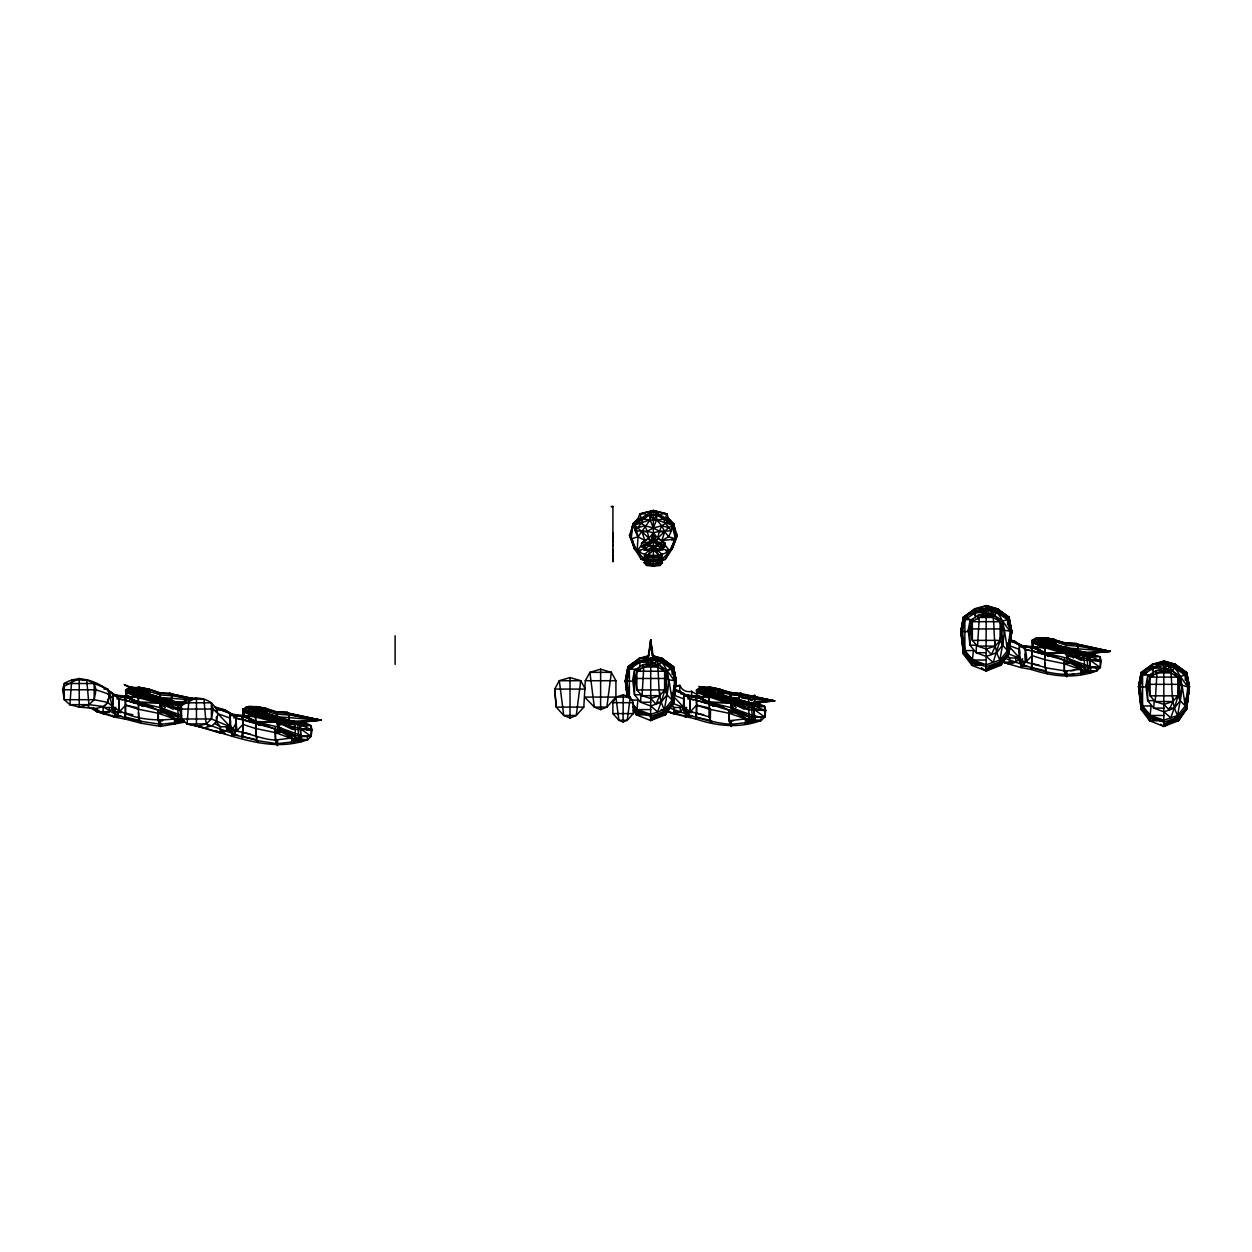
<?xml version="1.0" encoding="UTF-8"?>
<svg xmlns="http://www.w3.org/2000/svg" width="1252" height="1252" viewBox="0 0 1252 1252"><rect width="100%" height="100%" fill="white"/><g stroke="black" fill="none" stroke-linecap="round" stroke-linejoin="round"><path stroke-width="1.5" d="M214.937 707.349L231.823 714.25L242.34 715.393L242.966 724.438L236.597 730.933L231.104 732.013L230.227 718.225L217.879 713.624L213.216 709.055L211.4 702.795C202.417 696.535 190.492 696.535 181.493 702.795L179.803 709.055L181.493 718.977L187.08 723.938C226.675 731.653 266.989 754.408 307.585 739.713L311.122 736.332L312.061 729.728L310.872 725.597L305.957 723.28L289.541 721.653M612.901 555.685L612.901 561.131L612.901 555.904M612.901 552.789L612.901 549.143M612.901 546.341L612.901 544.37M612.901 542.022L612.901 540.035M612.901 538.454L612.901 533.023M673.686 686.002A19.484 13.365 -90 0 0 679.773 685.392L679.773 692.262L685.517 694.97L696.034 696.112L696.644 705.158L690.275 711.652L684.781 712.732L683.921 698.945L673.326 695.001M1008.298 646.11C1015.56 651.697 1031.304 676.534 1025.263 649.318L1023.134 646.486L1014.48 641.18L1009.519 640.007L1021.006 645.422L1031.523 646.564L1032.149 655.61L1025.779 662.105L1020.27 663.184L1019.41 649.397L1010.583 646.11M196.423 699.352L170.976 693.984L159.505 693.201L148.393 688.96L149.051 690.807L148.393 688.96L139.082 687.364L128.44 688.193L125.654 689.915L126.217 696.362L133.62 699.946M159.505 694.234L158.847 692.372L148.393 688.96L148.362 690.963M266.253 710.526L265.612 708.241L256.284 706.644L248.506 706.644L242.857 709.195L243.42 715.643L252.403 719.822M276.708 713.515L276.05 711.652L265.612 708.241L264.25 709.712M612.901 557.969L612.901 558.533M612.901 559.206L612.901 555.059L612.901 558.408M650.68 647.566L650.696 639.819L653.575 658.724L647.894 658.724L650.696 639.819L652.621 656.22L662.058 658.74L673.419 666.753L676.205 680.994L673.373 703.561L665.328 714.876L650.649 720.542L636.423 714.876L633.23 710.635M730.385 694.234L729.744 692.372C719.509 689.429 706.566 683.592 696.55 689.915L697.114 696.362L704.5 699.946M1055.436 641.697L1054.779 639.396L1045.467 637.816L1037.689 637.816L1032.039 640.367L1032.603 646.814L1041.586 650.993M190.523 699.805L160.24 697.474L149.786 694.062L149.051 689.774L131.413 687.364L126.17 689.915L126.702 696.362C143.714 705.424 162.713 709.759 178.285 721.355L184.294 720.589L184.341 722.232L160.397 726.41L141.069 723.233L125.137 719.055L125.137 696.112L114.621 694.97L111.334 693.42M250.087 734.016L242.34 732.373L242.34 738.336L242.966 724.438L255.377 728.461L274.877 732.498L282.78 731.45M745.003 702.356L759.651 704L764.549 706.316L765.755 710.447L764.815 717.052L761.263 720.432C739.901 728.414 717.255 726.301 696.034 719.055L696.644 705.158L707.568 707.568M1052.196 656.377L1046.124 655.109L1033.088 646.814L1032.556 640.367L1035.138 638.63C1056.312 646.267 1078.833 650.148 1100.054 656.768L1101.244 660.899L1100.305 667.504L1096.768 670.884C1075.39 678.866 1052.744 676.737 1031.523 669.491L1032.149 655.61L1044.559 659.616L1064.059 663.67L1071.962 662.621M139.035 687.927L141.46 688.193L141.445 689.226L139.082 687.364L132.9 688.021L141.46 688.193L149.786 694.062L138.236 691.26M258.648 708.507L258.663 707.474L255.048 706.785M709.931 687.927L712.357 688.193L712.341 689.226L709.962 687.364L707.505 687.645C729.822 692.403 752.076 696.222 774.581 700.885L754.486 703.061M149.786 694.062L149.692 691.511L134.261 687.645L130.302 688.021M158.832 692.919L170.335 693.154L171.618 695.705L171.493 702.153L171.618 695.705L160.131 694.923L149.692 691.511M158.894 720.761L158.832 724.532L160.397 726.41L161.915 724.532C142.305 721.168 119.3 720.01 103.603 706.519L88.923 704.657L69.877 704.657L64.29 699.696L62.6 689.774L64.29 683.514C82.757 671.542 105.043 685.83 118.877 698.866L122.68 699.727M160.131 694.923L160.24 697.474L159.505 693.201L158.175 692.653L159.082 693.029M170.319 693.718L168.973 694.641M258.288 740.511L258.288 742.514L256.613 740.511L256.676 736.489M300.809 722.341L320.903 720.166L277.443 716.754L266.848 713.28L266.253 709.055L264.923 708.522L264.876 709.962M276.097 740.042L276.035 743.813L277.6 745.691L277.6 740.042C261.699 740.355 247.38 731.481 231.823 730.652L231.823 736.411L234.578 734.486L236.08 730.652L236.08 718.147L233.952 715.33L225.297 710.025L215.281 707.004M263.03 725.205L256.942 723.938L243.905 715.643L243.373 709.195C253.765 702.607 266.629 712.826 277.334 714.203L277.443 716.754L275.722 711.793M287.49 714.454L287.537 712.435L276.05 711.652M288.727 720.119L288.821 714.986L287.537 712.435L277.287 712.075M710.526 709.18L710.291 721.23L711.965 723.233M701.198 688.021L705.158 687.645L720.573 691.511L720.683 694.062L719.29 688.96L730.385 693.201L731.121 697.474L738.774 698.006M729.728 692.919L741.215 693.154L742.608 698.272L774.581 700.885L753.407 702.857M729.791 720.761L729.713 724.532L731.293 726.41L732.811 724.532C710.823 722.967 689.805 715.721 669.429 707.818M731.121 697.474L731.027 694.923L720.573 691.511M741.215 693.718L739.869 694.641M731.027 694.923L742.499 695.705L742.608 698.272L754.768 695.314L754.799 704.109L751.732 704.907M1047.454 673.686L1045.78 671.682L1045.858 667.66L1025.263 661.823L1021.006 661.823L1021.006 667.566L1031.523 669.491L1031.523 663.544L1039.27 665.188M1054.779 639.96L1065.233 642.824L1076.72 643.606L1078.003 646.157L1077.878 652.605M1089.991 653.513L1110.086 651.337L1066.626 647.926L1056.031 644.451L1055.436 640.226L1054.106 639.694L1053.433 640.883M1065.28 671.213L1065.217 674.985L1066.782 676.862L1066.782 671.213L1044.872 667.66L1044.872 654.546L1025.263 649.318L1014.48 641.18L1009.472 639.678M1036.687 638.457L1040.647 638.097L1056.078 641.947L1066.516 645.375L1066.626 647.926L1064.904 642.965M1076.673 645.625L1076.72 643.606L1066.469 643.231M1077.894 651.29L1078.003 646.157L1066.516 645.375M990.535 668.083L986.138 670.994L986.138 605.577L997.547 609.192L1008.862 617.111L1011.616 631.384L1008.909 652.574L1000.88 663.419L986.138 670.994L986.232 666.706L1000.927 661.666L1008.909 652.574L1011.71 631.446L1008.909 617.189L997.5 608.754L986.138 605.577L974.776 608.754L963.414 617.111L960.847 631.384L963.414 654.013L971.912 665.328L986.138 670.994L1000.833 665.328L1008.862 654.013L1011.663 630.883L1008.862 654.013L1008.862 644.592M1186.646 699.696L1186.552 709.446L1189.353 686.315L1186.599 708.006L1178.57 718.851L1163.828 726.41L1163.828 661.009L1152.482 664.186L1141.12 672.527L1138.537 686.816L1141.12 709.446L1149.602 720.761L1163.828 726.41L1178.523 720.761L1186.552 709.446L1189.353 686.315L1186.552 672.527L1175.19 664.186L1163.828 661.009L1160.917 662.981M648.865 714.876L636.423 714.876L637.91 700.103L631.086 700.103M650.649 714.876L650.649 720.542L665.375 712.983L673.419 702.137L676.158 680.431L673.419 702.137L665.328 714.876L665.422 711.23C657.018 698.037 659.569 681.777 657.676 667.003L662.105 660.853L662.011 658.302L652.621 655.688L651.635 650.602M982.585 665.328L971.912 665.328L973.399 650.555L964.869 650.555L963.508 651.603L963.414 654.013L969.111 658.724M962.193 637.065L960.847 631.384L963.414 617.111L974.823 609.192L986.185 606.156L997.547 609.192L1008.909 617.189L1011.616 631.384L1008.909 652.574L1000.833 665.328L1000.927 661.666C992.523 648.489 995.058 632.229 993.18 617.455L997.594 611.289C995.559 601.617 967.42 613.84 963.508 618.723L960.941 631.446L963.508 651.603L972.006 661.666L986.232 666.706M1163.828 720.761L1149.649 718.851L1141.167 708.006L1138.584 686.315L1141.214 707.02L1149.696 717.099L1163.828 720.761L1149.602 720.761L1151.089 705.971L1142.575 705.971L1141.214 707.02L1141.12 709.446L1145.377 712.983M1146.409 687.019L1138.631 686.863L1141.214 674.155C1145.079 669.272 1173.296 657.081 1175.284 666.721L1170.87 672.887C1172.748 687.661 1170.213 703.906 1178.617 717.099L1178.523 720.761L1174.846 720.761M647.347 563.447L644.295 562.743L645.312 560.317L661.385 560.317L662.402 562.743L660.054 565.372L653.356 566.06L646.642 565.372L644.295 562.743L648.301 560.52L648.333 559.534L645.735 559.3L647.816 561.694M173.23 715.674L160.585 707.896L178.128 716.426L181.352 716.207L181.587 719.493C164.466 708.616 142.368 709.555 126.702 696.362L126.17 689.915L128.048 689.727L125.967 691.198L138.33 696.206L160.679 702.81L177.925 709.853L180.867 709.649L180.398 703.092L142.728 692.45L140.694 693.076L138.612 694.75L138.315 702.325L142.212 705.862L147.626 705.956M149.223 695.768L131.413 687.364L130.49 688.021M177.393 722.811L174.466 723.953L174.513 717.521L173.465 719.024C151.429 721.637 124.574 718.366 107.922 702.45L94.197 699.696L64.29 699.696L64.29 683.514L94.197 683.514L107.922 689.21L113.885 712.732L119.394 711.652L125.763 705.158L136.671 707.568M259.461 723.985L259.414 725.143L263.217 724.955M754.831 705.878L759.886 706.425L759.651 704L754.799 704.109L713.609 692.45L711.574 693.076L709.493 694.75L709.211 702.325L713.108 705.862L718.507 705.956M720.119 695.768L702.294 687.364L697.067 689.915L697.583 696.362C714.219 709.743 737.131 709.43 755.191 720.589L749.165 721.355C733.609 709.759 714.61 705.424 697.583 696.362L697.067 689.915L698.945 689.727L696.863 691.198C717.959 702.043 742.467 706.597 765.755 710.447L748.806 709.853L731.434 702.81L744.22 709.242M748.273 722.811L745.363 723.953L745.409 717.521L744.361 719.024L728.852 720.761L728.758 710.056M1052.4 656.111L1048.597 656.314L1048.644 655.156M1053.981 645.547L1037.798 637.816L1035.138 638.63L1038.503 640.523M169.599 694.891L169.662 693.452L196.126 699.242M652.276 655.657L662.058 658.74L673.419 666.753L676.111 680.932L673.373 703.561L676.111 680.932L673.419 666.753L662.011 658.302L652.621 657.957M740.48 694.891L740.542 693.452L774.581 700.885L753.751 701.715M1008.862 654.013L1011.71 631.446L1008.909 617.189L1004.026 614.607M1186.552 709.446L1189.306 686.816L1186.599 672.621L1175.237 664.624L1163.828 661.009L1163.922 663.889L1175.284 666.721L1186.552 672.527L1189.4 686.863L1186.599 708.006L1178.523 720.761L1179.947 717.506M636.423 714.876L636.611 711.105M639.036 663.325L639.287 658.302L648.677 655.688M971.912 665.328L972.194 659.679M974.604 612.103L974.776 608.754L986.138 608.754M1149.602 720.761L1149.899 715.095M1152.309 667.519L1152.482 664.186L1163.828 664.186M642.417 668.505L642.62 664.828L650.743 662.731L658.849 664.828L666.972 670.352L674.687 681.151L672.089 700.103L664.546 709.587L650.743 714.329L637.362 709.587L633.356 705.971M977.922 618.957L978.125 615.28L986.232 613.183L994.354 615.28L1002.461 620.804L1010.176 631.587L1007.594 650.555L1000.035 660.023L986.232 664.765L972.867 660.023L963.508 651.603L963.508 638.77M1155.612 674.39L1155.815 670.696L1163.922 668.599L1172.044 670.696L1180.167 676.221L1187.866 687.019L1185.284 705.971L1177.741 715.455L1163.922 720.197L1150.557 715.455L1141.214 707.02M639.756 667.441L640.054 662.183L650.743 659.538L662.105 660.853L673.373 666.659L676.205 680.994L673.419 702.137L665.422 711.23L650.696 718.398L665.375 712.983M974.666 615.014L974.776 608.754L972.522 611.445M975.261 617.878L975.558 612.635L986.232 609.974L997.594 611.289L1000.817 612.948L997.5 608.754L993.712 608.754M1152.356 670.43L1152.482 664.186L1149.101 668.208M1152.857 675.063L1153.248 668.067L1163.922 665.407L1175.284 666.721L1186.646 674.155L1189.4 686.863L1186.599 708.006L1178.617 717.099L1163.875 724.282L1178.57 718.851M97.093 708.914L96.92 711.699L114.621 717.13L125.137 719.055L125.137 713.092L132.884 714.736M288.696 721.434L288.821 714.986L277.334 714.203M243.686 713.014L243.905 715.643C260.917 724.705 279.916 729.04 295.488 740.636L298.79 738.774L300.683 735.362L300.355 724.626L294.893 721.621L276.535 722.216L279.681 724.032M669.757 522.194L666.862 513.899L653.356 510.55L641.353 518.109L634.67 525.089L635.327 530.864L647.221 531.208L653.356 528.015L656.58 519.83L656.862 515.01L653.356 510.957L642.965 519.173L632.949 525.089L629.474 535.496L634.561 548.986L641.368 559.331L646.501 561.569M732.514 707.364L749.165 721.355L752.468 719.493L754.377 716.081L754.033 705.345L751.278 703.092L744.909 702.466M1034.434 640.179L1032.556 640.367L1033.088 646.814C1050.099 655.876 1069.098 660.195 1084.67 671.808L1087.972 669.945L1089.866 666.518L1089.537 655.798L1086.783 653.544L1080.507 652.808M141.069 723.233L138.487 717.208L138.487 704.109L125.685 700.15L116.843 698.866M162.823 720.761L157.971 720.761L157.862 710.056L158.832 724.532L173.746 722.811M277.6 743.813L256.613 740.511L255.69 723.39L236.08 718.147L230.243 713.108L222.809 709.43M294.596 742.092L291.669 743.234L291.669 738.07L275.174 740.042L275.174 727.741L276.035 743.813L290.965 742.092M711.965 721.23L710.291 721.23L709.383 717.208L709.383 704.109L696.582 700.15L687.739 698.866M1085.234 672.684L1080.852 674.405L1080.852 669.241L1064.357 671.213L1064.357 658.912L1064.357 671.213L1065.217 674.985L1066.782 674.985M647.096 560.818L643.966 558.94L637.143 550.974L638.066 536.732L634.67 525.089L632.949 525.089L631.18 533.07L629.474 535.496L641.368 559.331L644.796 559.331M141.46 688.193L131.304 687.364L143.777 689.915L143.589 692.403L149.645 693.999M256.128 708.663L256.284 706.644L265.267 708.382M256.237 707.208L260.979 709.195L260.792 711.684L266.848 713.28M709.117 691.26L720.683 694.062C720.041 687.254 681.589 685.893 712.357 688.193L714.673 689.915L714.485 692.403L720.526 693.999M1045.31 639.819L1045.467 637.816L1054.45 639.537M1044.231 637.957L1050.162 640.367L1049.974 642.855L1056.031 644.451M160.866 710.416L159.411 697.833L152.947 696.488M298.054 724.188L301.106 723.39L243.373 709.195C264.876 719.243 290.104 718.1 310.965 729.744L301.09 728.742L255.251 716.958L242.966 711.746L243.373 709.195L245.971 708.929L245.955 707.474L275.941 716.457L277.412 718.914L278.069 729.697L301.497 739.869L295.488 740.636L278.836 726.645M731.763 710.416L729.634 693.185L718.538 693.905M1068.019 657.801L1084.67 671.808L1090.68 671.025L1067.252 660.868L1066.594 650.085L1064.857 648.004M69.877 704.657L71.771 679.852L86.732 679.852L94.197 683.514L96.013 689.774L94.197 699.696L88.923 704.657L79.252 707.13L69.877 704.657L73.508 705.033M239.883 719.008L236.08 718.147L236.597 730.933L230.243 726.786L211.4 718.977L181.493 718.977L181.493 702.795L211.4 702.795L216.393 708.491L217.879 713.624L216.393 721.731L212.058 725.8L204.154 727.819L187.08 723.938L188.974 699.132L203.935 699.132L206.126 723.938L238.287 735.409M583.808 707.114L556.217 707.114L554.714 689.085L585.31 689.085L580.74 680.712L570.02 677.535L559.284 680.712L554.714 689.085L556.217 707.114L563.76 715.471L570.02 717.991L576.264 715.471L583.808 707.114L585.31 680.712L589.895 672.355L600.616 669.178L611.336 672.355L615.921 680.712L615.921 697.082L618.895 720.291L623.073 721.966L627.252 720.291L633.293 713.593L633.293 702.669L630.226 697.082L623.23 694.86L615.921 697.082L606.876 707.114L600.616 709.634L594.356 707.114L584.653 697.082L630.226 697.082L627.252 720.291L618.895 720.291L612.87 713.593L612.87 702.669L615.921 697.082M125.044 697.223L125.137 696.112L130.443 697.411M1038.988 649.631L1031.241 647.675L1031.523 646.564L1035.06 647.425M675.517 533.07L677.238 535.496L672.136 548.986C661.682 557.61 645.015 557.61 634.561 548.986L631.18 538.923L632.949 523.586L638.097 518.469L639.835 513.899L653.356 510.55L666.862 513.899L665.36 518.109L663.748 519.173L653.356 520.112L642.965 519.173L641.353 518.109L639.835 513.899L653.356 510.55L665.36 518.109L673.764 525.089L677.238 535.496L672.136 548.986L665.328 559.331L660.195 561.569M661.087 709.587L664.546 709.587C666.221 693.952 674.233 675.251 661.416 662.183L650.743 659.538L657.676 667.003L664.624 671.244L668.944 679.789L672.089 700.103L673.466 701.151L665.422 711.23L650.743 716.269L636.517 711.23L632.87 706.91M1000.035 660.023C1001.71 644.404 1009.738 625.687 996.905 612.635L986.232 609.974L993.18 617.455L1000.113 621.681L1004.433 630.241L1007.594 650.555L1008.956 651.603L1000.927 661.666L986.185 668.85L1000.88 663.419M1177.741 715.455C1179.415 699.821 1187.428 681.119 1174.611 668.067L1163.922 665.407L1170.87 672.887L1177.819 677.113L1182.123 685.673L1185.284 705.971L1186.646 707.02L1178.617 717.099L1163.922 722.138L1149.696 717.099L1153.264 717.099M142.024 704.688L139.739 704.657L126.702 696.362L128.862 696.143M712.92 704.688L710.62 704.657L697.583 696.362L699.743 696.143M672.981 701.918L675.172 685.877L673.013 700.103M1008.486 652.355L1009.206 647.018M1009.691 643.45L1010.677 636.329L1009.848 641.666M1186.176 707.787L1187.146 700.666L1186.207 705.971M1187.632 697.098L1188.602 689.977L1187.538 697.082M673.013 699.978L673.545 696.175M674.077 692.372L675.157 684.766M1009.034 646.627L1008.502 650.43L1009.034 646.987M1009.848 640.914L1010.38 637.127M1186.207 705.846L1187.006 700.15M1187.538 696.347L1188.336 690.65M650.743 662.731L654.217 666.205L656.079 660.853L664.624 671.244C668.756 684.938 661.885 699.023 657.644 711.95L650.743 705.987L640.57 702.247L634.514 694.766L632.667 679.789L634.514 670.352L642.62 664.828L650.743 664.828M1003.4 630.069L1011.71 631.446L1008.862 617.111L1008.956 618.723L1007.594 619.63L1000.113 621.681L1000.113 640.382L995.215 646.11L991.474 654.561L986.232 648.974L977.53 646.11L972.35 640.382L970.769 628.927L1001.803 628.927L1000.113 640.382L993.133 662.402L986.232 656.439L976.075 652.699L970.003 645.203L968.172 630.241L970.003 620.804L978.125 615.28L994.354 615.28L1000.113 621.681L1001.803 628.927L1002.461 645.203L996.733 652.699L986.232 656.439M1163.922 668.599L1167.396 672.074L1169.274 666.737L1177.819 677.113C1181.951 690.822 1175.065 704.907 1170.839 717.819L1163.922 711.856L1153.765 708.116L1147.693 700.635L1145.862 685.673L1147.693 676.221L1155.815 670.696L1163.922 670.696M641.368 559.331L643.966 558.94L644.639 554.401L650.617 548.83L663.059 549.55L660.899 544.229L653.356 541.005L641.509 546.42L647.034 550.097L659.663 550.097L665.188 546.42L660.899 544.229L653.356 547.374L645.813 544.229L643.653 549.55L659.663 550.097L660.899 544.229M638.677 521.63L644.952 525.746L647.221 531.208L653.356 532.914L657.785 538.157L665.125 543.227L665.125 546.232L656.643 541.85L659.475 531.208L653.356 528.015L650.132 519.83L650.79 515.417L649.835 515.01L642.965 519.173L641.54 522.913L635.327 530.864L638.066 536.732L644.905 540.614L648.927 538.157L653.356 532.914L659.475 531.208L671.369 530.864L672.042 525.089L668.02 521.63L656.862 515.01L650.79 515.417L653.356 520.112L656.862 515.01M108.908 697.536L109.409 694.344L96.013 689.774L62.6 689.774M648.755 658.302L639.287 658.302L627.925 666.659L625.358 680.932L627.064 696.018M1189.4 686.863L1187.866 687.019L1186.599 672.621L1189.306 686.816L1186.552 672.527L1175.237 664.624L1163.875 661.572L1152.513 664.624L1141.167 672.621L1138.537 686.816L1139.883 692.481M107.922 694.344L109.409 694.344L107.922 702.45L103.134 707.505L103.134 713.797L109.534 711.699L113.04 707.505L113.04 693.827L101.803 686.221M180.648 705.925L196.454 697.74L196.454 726.41L206.126 723.938L211.4 718.977L213.216 709.055L179.803 709.055M631.18 533.07L632.949 523.586M650.696 647.284L650.696 639.819L648.771 656.22L639.334 658.74L627.972 666.753L625.358 680.932L627.549 697.489M181.759 715.44L161.054 707.865L138.315 702.325L138.612 694.75L126.17 689.915L180.398 703.092L159.849 702.403L160.334 706.065M277.396 723.828L278.069 729.697L256.942 723.938L255.518 721.606L255.815 714.031L259.931 711.731L294.924 722.545L301.106 723.39M649.663 650.602L650.649 645.531M749.745 722.232L761.263 720.432L760.934 717.146L754.377 716.081L731.95 707.865L709.211 702.325L709.493 694.75L697.067 689.915L751.278 703.092L759.651 704M1067.252 660.868L1046.124 655.109L1044.7 652.762L1044.997 645.203L1049.113 642.902L1084.107 653.716L1090.289 654.561L1087.237 655.359M293.25 739.775L291.669 743.234L294.251 741.669L295.425 738.993M1082.417 670.947L1080.852 674.405L1083.434 672.84L1084.608 670.164M627.643 696.566L626.047 684.108L626.673 681.01M629.146 698.209L626.97 681.151L629.38 669.178L640.054 662.183L650.743 662.183M962.225 639.897L962.162 631.462M986.232 660.023L972.867 660.023L964.869 650.555L962.459 631.587L964.869 619.63L975.558 612.635L986.232 612.635M626.673 679.883L626.047 684.108M962.162 630.319L961.536 634.545M1139.868 685.752L1139.242 689.977L1141.276 706.003M674.39 538.376L672.136 548.986L672.136 545.966M659.616 691.808L659.71 695.674L642.041 695.674L636.845 689.93L635.28 678.474L636.845 671.244L643.794 667.003L650.743 665.407L657.676 667.003L643.794 667.003L642.041 695.674L650.743 698.538L655.985 704.109L659.71 695.674L664.624 689.93L664.624 671.244L672.089 669.178L673.419 666.753L676.205 680.994L667.895 679.633M970.769 628.927L972.35 621.681L979.283 617.455L986.232 615.843L993.18 617.455L979.283 617.455L977.53 646.11L995.215 646.11L995.105 642.26M1172.795 697.693L1172.905 701.543L1155.236 701.543L1150.04 695.815L1148.475 684.343L1150.04 677.113L1156.989 672.887L1163.922 671.275L1170.87 672.887L1156.989 672.887L1155.236 701.543L1163.922 704.407L1169.18 709.994L1172.905 701.543L1177.819 695.815L1177.819 677.113L1185.284 675.063L1186.646 674.155L1186.552 672.527L1186.646 679.601M103.619 711.699L103.134 713.797L95.684 708.538L79.252 707.13L79.252 678.459L84.181 680.446M220.821 730.98L220.336 733.077L196.486 725.8L200.32 725.8M674.499 711.699L674.03 713.797L696.034 719.055L696.034 713.092L703.765 714.736M1010.004 662.152L1009.519 664.249L1021.006 667.566L1023.76 665.657L1025.263 661.823L1025.263 649.318L1029.066 650.179M112.383 710.087L113.024 707.505L103.134 707.505M216.393 716.864L216.393 721.731L220.336 726.786L220.336 733.077L226.737 730.98L226.455 726.786L229.272 730.652L230.243 713.108L216.393 708.491L216.393 711.918M672.793 695.658L683.905 707.505L683.279 710.087L683.936 693.827L673.967 689.226M1009.034 654.17L1019.425 657.957L1018.768 660.54L1019.425 644.279L1009.034 640.821M124.856 697.223L125.137 696.112L125.137 700.15L134.684 702.92M1031.241 647.675L1031.523 646.564L1031.523 650.602L1041.069 653.372M112.398 710.087L113.04 707.505L114.621 711.371L114.621 717.13L117.375 715.205L118.877 711.371L118.877 698.866L116.749 696.049L108.095 690.744L110.286 693.389M229.272 730.652L230.243 726.786L217.879 713.624M672.919 526.622L673.764 523.586L668.599 518.469L665.36 518.109L668.02 521.63L673.764 525.089L674.812 529.878M115.763 707.317L113.885 712.732L111.929 707.63M232.34 728.414L231.104 732.013L229.132 726.911M686.644 707.317L684.781 712.732L682.825 707.63M1021.522 659.569L1020.27 663.184L1018.314 658.082M659.601 560.818L662.731 558.94L669.57 550.974L661.792 540.614L668.646 536.732L671.369 530.864L665.172 522.913L663.748 519.173L653.356 510.957L649.835 515.01L650.132 519.83L634.67 525.089L641.947 531.74L644.905 540.614L641.572 543.227L641.572 546.232L650.07 541.85L653.356 535.762L656.643 541.85L653.356 539.784L648.364 543.994L650.07 543.697L653.356 532.914L656.643 541.85L665.125 543.227L657.785 538.157L668.615 527.562L673.764 525.089L675.517 538.923L665.328 559.331L658.99 559.534M643.966 558.94L648.286 555.121L650.617 548.83M682.841 715.205L685.517 717.13L688.256 715.205L689.774 711.371L689.774 698.866L687.645 696.049L678.975 690.744L674.03 689.555L674.906 686.206L679.773 685.392L681.714 688.49A11.409 10.501 -65.1 0 0 691.667 691.307A14.852 14.57 -23.4 0 0 696.566 693.984M659.475 531.208L661.745 525.746L668.02 521.63M665.328 714.876L667.472 709.994M1000.833 665.328L1002.962 660.446M174.466 723.953L176.829 718.758M745.363 723.953L747.71 718.758M115.56 709.727L113.885 712.732L113.04 707.505L114.621 711.371M686.44 709.727L684.781 712.732L683.936 707.505L671.808 703.092M1022.774 658.677L1020.27 663.184L1019.425 657.957L1009.519 657.957L1006.639 656.267M177.048 722.388L178.034 720.729L182.729 720.62M747.929 722.388L748.915 720.729L761.263 720.432L745.66 719.931L755.238 722.232L755.112 717.286L764.815 717.052L764.549 706.316L754.033 705.345L709.493 694.75C727.005 697.395 744.94 700.431 761.185 706.394M275.675 716.848L297.6 722.373L305.957 723.28L306.192 725.706M729.368 697.567L738.68 700.666M644.639 554.401L646.564 557.03L648.286 557.359L660.133 557.03L662.058 554.401L656.095 548.83L647.034 550.097L641.509 546.42L646.658 544.604M644.874 561.976L644.295 562.743L653.356 563.447L662.402 562.743L661.838 561.976M640.742 550.974L637.143 550.974L641.572 545.058M650.743 705.987L661.228 702.247L666.972 694.766L666.972 687.285M1163.922 711.856L1174.423 708.116L1180.167 700.635L1180.167 691.276M631.18 538.923L638.066 536.732L650.132 519.83M632.949 525.089L638.097 518.469L641.353 518.109L632.949 525.089L638.066 536.732M669.397 707.896L672.747 703.702L668.834 707.537M1000.426 663.936L1003.775 659.741M1006.013 656.94L1008.236 654.139L1005.638 656.705M1181.465 715.158L1185.926 709.571L1183.328 712.122M214.577 723.421L220.336 726.786L230.243 726.786L231.291 729.368L230.243 726.786L226.737 730.98L220.336 730.98M673.545 690.368L683.936 693.827L689.774 698.866L690.275 711.652L683.936 707.505L680.431 711.699L674.03 713.797L666.831 711.465M1020.474 660.54L1019.425 657.957L1015.92 662.152L1009.519 664.249L1002.32 661.917M635.906 662.339L639.287 658.302L639.381 660.853L628.019 668.286L625.452 680.994L626.689 686.612M658.881 561.694L660.978 559.3L658.411 557.359M648.286 555.121L657.472 545.778L663.059 549.55L643.653 549.55L649.24 545.778L653.356 541.005L665.188 546.42L663.529 547.093M158.707 702.247L138.565 696.018L126.17 689.915L138.33 696.206L160.35 701.01L138.612 694.75L159.411 697.833L173.308 702.826M255.768 715.299L243.373 709.195L255.533 715.487L277.553 720.291L255.533 715.487L243.17 710.479L275.909 721.528M696.863 691.198L709.211 696.206L731.246 701.01L709.493 694.75L751.278 703.092L752.468 719.493M1065.092 652.699L1032.352 641.634L1044.716 646.658L1066.735 651.447L1032.556 640.367L1090.289 654.561M642.965 519.173L653.356 510.55L663.748 519.173M648.771 560.458L645.735 559.3L648.286 557.359M266.895 710.792L266.989 713.343L260.979 709.195L253.702 706.926L250.103 707.302L258.663 707.474L276.708 712.482L288.179 713.264L320.903 720.166L293.938 722.67L301.09 722.467L307.491 725.675M712.357 688.193L703.78 688.021L707.396 687.645L715.033 692.466L714.673 689.915L712.983 689.727M1039.285 638.457L1055.436 640.226L1048.472 640.179M646.032 561.162L648.333 559.534L660.978 559.3L657.926 560.458M247.693 707.302L248.616 706.644L268.742 715.753M701.37 688.021L707.396 687.645M1036.875 638.457L1042.885 638.097L1050.162 640.367L1056.172 644.514L1056.078 641.947M655.031 717.631L650.649 720.542L650.743 657.989M1160.651 724.235L1163.828 726.41L1166.754 724.47M125.435 691.198L128.44 688.193L134.261 687.645L139.473 691.339M247.505 707.302L248.506 706.644C255.971 705.095 259.978 712.936 266.989 713.343M696.331 691.198L699.336 688.193L705.158 687.645L710.353 691.339M647.221 531.208L648.927 538.157L641.572 543.227L650.07 541.85L653.356 539.784L658.333 543.994L656.627 543.697M648.364 543.994L653.356 541.005L657.472 545.778L649.24 545.778L662.731 558.94L662.058 554.401M643.184 547.093L647.065 544.777M648.286 512.835L651.603 510.894L655.093 510.894L658.427 512.835M1038.69 650.038L1035.263 648.583L1048.597 656.314L1050.663 655.156M291.669 743.234L294.69 741.653M1080.852 674.405L1083.872 672.825M63.445 686.644L79.252 678.459M262.059 724.016L259.414 725.143L246.081 717.412L252.935 720.338M1045.78 654.28L1048.597 656.314L1051.242 655.187M176.36 702.888L182.338 702.982M660.68 561.162L658.364 559.534L660.054 565.372L661.385 560.317L653.356 560.912L646.016 563.071L653.356 566.06L660.68 563.071L661.385 560.317L645.312 560.317L646.642 565.372L660.054 565.372L660.68 563.071L653.356 560.912L645.312 560.317L646.642 565.372M298.43 737.788L301.419 736.567L311.122 736.332L310.872 725.597C291.606 726.504 274.72 716.582 255.815 714.031L255.518 721.606L278.257 727.146L300.683 735.362L307.256 736.426L307.585 739.713L297.976 741.215M752.108 718.507L755.112 717.286M1087.612 668.944L1090.602 667.739L1100.305 667.504L1100.054 656.768L1089.537 655.798L1044.997 645.203L1044.7 652.762L1067.44 658.302L1089.866 666.518L1096.439 667.598L1096.768 670.884L1089.083 672.089M671.823 540.16L675.517 538.923L672.042 525.089L656.58 519.83L655.907 515.417L649.835 515.01M650.743 698.538L659.71 695.674M986.232 648.974L995.215 646.11M1163.922 704.407L1172.905 701.543M656.737 549.096L653.356 550.113L649.96 549.096M637.143 550.974L644.342 548.877M638.097 527.562L644.952 525.746L653.356 528.015L661.745 525.746L668.615 527.562M95.684 708.538L103.603 706.519L107.922 702.45L107.922 699.211M673.936 675.986L676.205 680.994L673.466 668.286L662.058 658.74L650.743 658.02L639.381 660.853L648.849 660.853M174.466 718.789L157.971 713.217L138.174 709.18L125.763 705.158M745.363 718.789L728.852 713.217L709.07 709.18L696.644 705.158M258.663 707.474L248.553 707.208L258.303 711.652M1045.42 638.363L1047.846 638.63L1037.736 638.363L1042.666 640.586M160.24 706.191L177.69 702.341L181.29 705.471L177.784 705.69L160.209 699.633L138.612 694.75L160.444 701.214L158.738 697.176L159.004 699.743L165.718 702.888M279.196 725.096L287.913 723.171M291.403 722.388L294.893 721.621L300.715 726.676M731.137 706.191L748.571 702.341L754.408 707.396M1066.626 656.643L1077.096 654.327M1080.586 653.56L1084.076 652.793L1089.897 657.848M298.665 722.999L301.09 722.467L301.169 725.831M1087.847 654.154L1090.257 653.638L1096.674 656.846M648.301 560.52L653.341 559.534L662.402 562.743M1070.867 670.931L1074.2 670.368M178.848 722.232L182.698 721.637M631.634 667.739L628.019 668.286L628.019 677.363M157.674 713.217L166.626 711.903M274.877 732.498L282.044 731.45M1064.059 663.67L1071.227 662.621M728.57 713.217L735.722 712.169M157.971 713.217L165.577 712.169M728.852 713.217L736.473 712.169M1070.178 674.718L1073.95 674.218M1080.132 673.247C1054.184 677.989 1028.894 666.831 1004.918 658.255M744.643 722.811L729.713 724.532L728.852 710.056M1076.454 664.17L1066.97 658.349L1066.015 650.132L1084.169 656.142L1093.919 656.596M731.278 706.222L730.526 699.696L731.371 699.602L748.68 705.69L759.886 706.425M761.075 706.676L764.549 706.316L754.846 706.551M136.734 689.101L139.222 688.85L144.136 692.466L143.777 689.915L142.086 689.727M1037.579 638.63L1042.885 638.097L1045.608 639.287L1053.229 645.656M707.615 689.101L710.119 688.85L711.011 691.26M134.527 689.101L137.266 688.85L134.261 687.645L128.753 688.193L128.768 689.226M134.402 689.101L139.222 688.85L140.114 691.26M126.374 692.403L138.033 697.677L180.319 708.429M249.32 709.352L245.955 707.474L253.702 706.926L253.937 708.382M1032.759 642.855C1052.071 651.04 1078.52 657.613 1101.244 660.899L1084.31 660.289L1066.923 653.262L1081.305 660.493M705.408 689.101L708.147 688.85L705.048 687.645L699.649 688.193L699.649 689.226M705.283 689.101L710.119 688.85M697.27 692.403L709.383 697.677M302.358 723.625L305.957 723.28L297.866 723.468M1091.541 654.78L1095.14 654.452L1095.375 656.877M128.455 689.649L125.654 689.915L126.217 696.362L128.549 696.143M159.567 699.148L159.411 697.833L128.753 688.193L133.808 691.01M180.585 703.029L184.435 702.685M259.289 709.008L260.979 709.195L261.339 711.746L251.37 706.926L245.642 707.474L245.658 708.929L242.857 709.195L243.42 715.643M1034.825 638.63L1040.647 638.097L1046.5 641.713L1045.608 639.287L1040.537 638.097L1037.689 637.816L1037.861 639.819M1034.841 640.101L1032.039 640.367L1032.603 646.814M276.019 717.161L276.77 718.429L275.941 716.457L283.187 719.243M1065.421 648.317L1071.008 650.148M277.208 722.154L295.128 729.133L277.881 722.091L255.533 715.487M295.441 722.983L301.09 722.467M310.965 729.744L300.48 728.774L311.122 736.332L295.331 735.707L277.787 727.177L277.302 723.515M1085.046 653.669L1110.086 651.337L1076.031 643.888L1110.086 651.337L1079.772 652.527M699.352 689.649L696.55 689.915L697.114 696.362L699.445 696.143M729.102 697.943L733.782 699.085M1073.371 652.84L1066.234 652.855L1066.97 658.349L1084.514 666.878L1100.305 667.504L1089.663 659.945L1100.148 660.915L1089.537 655.798L1089.866 666.518M1074.138 663.591L1081.149 670.383L1096.768 670.884L1085.985 671.135M281.309 728.304L291.966 739.212L307.585 739.713L291.966 739.212L282.154 729.713M744.126 715.674L731.465 707.896L749.009 716.426L764.815 717.052L754.173 709.493L764.659 710.463L754.033 705.345L754.377 716.081M1048.597 656.314L1052.181 656.126M147.579 705.58L142.212 705.862L128.878 698.131L135.732 701.057M262.998 724.955L259.414 725.143L250.963 719.071M718.476 705.58L713.108 705.862L699.774 698.131L706.613 701.057M147.924 705.58L142.212 705.862L137.986 702.826M718.804 705.58L713.108 705.862L708.882 702.826M175.28 702.012L186.642 701.558M290.589 721.355L320.903 720.166L286.865 712.732L288.179 714.297L287.537 712.435M1092.746 651.901L1110.086 651.337L1088.144 647.394M1065.718 653.372L1076.736 653.028M1080.398 652.918L1084.076 652.793L1084.67 671.808L1090.727 672.684L1090.602 667.739M177.69 702.341L159.333 702.935L164.059 705.674M763.031 701.261L774.581 700.885L747.647 696.049M739.4 702.638L730.229 702.935L748.806 709.853L749.165 721.355L755.238 722.232M301.638 720.792L320.903 720.166L298.962 716.222M1084.952 653.794L1090.257 653.638L1090.351 656.987M143.777 689.915L148.393 689.508M714.673 689.915L719.947 689.774L719.947 690.807L719.29 688.96L719.947 689.774L709.962 687.364L718.961 689.101M260.979 709.195L266.253 709.055L256.284 706.644L257.114 707.302M1087.049 654.639L1095.14 654.452L1066.594 650.085L1044.997 645.203L1046.39 645.218M306.599 729.853L312.061 729.728L292.139 729.321L277.741 722.091L255.518 721.606L275.894 722.06M1009.425 626.438L1011.71 631.446L1008.956 618.723L997.547 609.192L986.232 608.472L986.138 605.577M1183.03 674.155L1186.646 674.155L1175.237 664.624L1163.922 663.889L1169.587 664.233M179.255 703.248L182.338 703.217M751.685 703.233L754.768 703.186M967.092 617.173L963.461 617.189L963.414 620.679M631.665 668.286L628.019 668.286L627.925 666.659L631.603 666.721M1141.214 683.232L1141.12 672.527L1146.613 672.574L1141.12 672.527L1141.135 680.039M739.666 702.372L730.745 702.403L731.231 706.065M279.572 724.564L277.052 721.684L284.188 721.668M612.901 506.653L611.164 506.653L612.901 506.309L612.901 561.819M639.835 513.899L645.625 513.899M661.072 513.899L666.862 513.899M647.644 531.74L641.947 531.74L648.927 538.157L650.07 541.85M659.053 531.74L664.765 531.74L668.646 536.732L675.517 538.923L661.792 540.614L664.765 531.74L661.745 525.746L656.58 519.83M644.702 547.515L641.572 546.232L643.09 546.232M663.607 546.232L665.125 546.232M641.509 546.42L644.89 546.42M661.807 546.42L665.188 546.42M649.397 549.096L657.3 549.096M643.653 549.55L663.059 549.55M665.97 550.974L669.57 550.974L662.355 548.877M646.564 557.03L660.133 557.03M645.735 559.3L660.978 559.3M974.87 611.289L986.232 611.289M993.806 611.289L997.594 611.289L1008.956 618.723L1010.176 631.587L1007.594 619.63L996.905 612.635L991.568 612.635M967.06 617.111L963.414 617.111L963.508 627.815M963.508 618.723L968.985 618.723M973.446 619.63L964.869 619.63L964.869 650.555M973.915 620.804L970.003 620.804L970.003 645.203L976.482 645.203L976.075 652.699L986.232 652.699M1000.113 621.681L972.35 621.681L972.35 640.382L1000.113 640.382L1002.461 645.203L1007.594 650.555L1007.594 642.965M968.172 630.241L970.003 630.241M963.508 631.446L960.894 630.883L963.461 652.574L971.959 663.419L982.601 664.859M962.459 631.587L968.719 631.587M1009.519 641.18L1014.48 641.18L1016.671 643.841M1020.239 646.486L1031.804 647.675L1031.804 650.602M1007.547 655.438L1009.519 657.957L1009.519 664.249L1003.306 662.152L1015.92 662.152L1015.638 657.957M1169.509 664.186L1175.19 664.186L1178.57 668.333M655.61 664.828L658.849 664.828M1021.006 665.657L1027.469 666.58M627.925 666.659L633.387 666.659M1152.56 666.721L1160.134 666.721M1031.523 667.519L1043.918 670.43M1163.922 668.067L1153.248 668.067L1142.575 675.063L1140.149 687.019L1142.575 705.971L1150.557 715.455L1163.922 715.455M639.662 669.178L629.38 669.178L629.38 698.209M668.693 669.178L672.089 669.178L674.687 681.151L673.373 666.659L673.373 672.011M640.367 670.352L634.514 670.352L634.514 694.766L640.977 694.766L640.57 702.247L650.743 702.247M664.624 671.244L636.845 671.244L636.845 689.93L664.624 689.93L666.972 694.766L672.089 700.103L672.089 692.528M1146.676 674.155L1141.214 674.155L1141.167 672.621M1151.136 675.063L1142.575 675.063L1142.575 705.971M1153.562 676.221L1147.693 676.221L1147.693 700.635L1154.172 700.635L1153.765 708.116L1163.922 708.116M1177.819 677.113L1150.04 677.113L1150.04 695.815L1177.819 695.815L1180.167 700.635L1185.284 705.971L1185.284 698.397M635.28 678.474L666.314 678.474L668.944 679.789M632.667 679.789L634.514 679.789M585.31 680.712L615.921 680.712M628.019 680.994L625.405 680.431L627.33 696.707M626.97 681.151L633.215 681.151M1148.475 684.343L1179.494 684.343L1187.866 687.019L1185.284 675.063L1174.611 668.067M1145.862 685.673L1147.693 685.673M104.026 689.21L107.922 689.21M674.03 690.744L678.975 690.744L681.182 693.389M680.775 693.827L700.995 697.912M114.621 696.049L130.803 698.694M685.517 696.049L701.699 698.694M125.137 697.223L125.419 700.15M696.034 697.223L696.315 700.15M706.832 703.483L696.034 700.15L696.034 696.112L700.995 697.333M657.738 702.247L661.228 702.247M612.87 702.669L633.293 702.669M685.517 717.13L685.517 711.371L683.905 707.505L674.03 707.505L671.15 705.831M248.679 708.663L248.506 706.644L251.464 706.926L256.425 708.131L257.317 710.541M1169.18 708.116L1174.423 708.116M1144.735 709.446L1141.12 709.446L1141.214 694.203M650.743 709.587L637.362 709.587L632.808 704.172M218.552 710.025L225.297 710.025M674.03 711.699L680.431 711.699L680.133 707.505M612.87 713.593L633.293 713.593M114.621 715.205L121.084 716.128M685.517 715.205L691.965 716.128M242.622 719.43L242.622 716.504L231.057 715.33L231.823 714.25L249.805 718.46M125.137 717.067L139.254 720.401M696.034 717.067L710.15 720.401M1174.939 717.099L1178.617 717.099M692.622 712.231L689.774 711.371L710.369 717.208M728.852 720.761L733.719 720.761M141.069 721.23L139.395 721.23L138.487 712.388M187.08 723.938L206.126 723.938M207.316 725.8L212.058 725.8M217.238 730.98L214.139 730.98L225.407 733.609M278.946 732.498L280.307 732.498M231.823 734.486L254.735 739.259M242.34 736.348L256.613 740.511M1055.686 646.533L1047.063 643.528L1046.969 644.733L1049.113 642.902L1062.87 647.785L1051.101 643.591L1047.063 643.528L1035.138 638.63L1040.537 638.097L1043.652 639.287M1051.805 655.985L1046.124 655.109L1033.088 646.814L1044.888 648.129M712.873 693.092L699.649 688.193L704.704 691.01M141.977 693.092L128.753 688.193L132.305 689.289M720.103 706.128L710.62 704.657L713.155 704.704M130.271 697.474L126.702 696.362L138.502 697.677M149.207 706.128L139.739 704.657L142.258 704.704M259.18 712.372L245.955 707.474M257.208 714.063L255.815 714.031L277.647 720.495M262.623 724.83L256.942 723.938L243.905 715.643L255.705 716.958M1065.076 653.231L1044.7 652.762L1067.064 653.247L1084.31 660.289M729.572 702.779L709.211 702.325L731.559 702.81L709.211 696.206L697.067 689.915L709.446 696.018L729.603 702.247M158.691 702.779L138.315 702.325L160.679 702.81L177.925 709.853L178.285 721.355L184.341 722.232L174.764 719.931L181.587 719.493L178.285 721.355L161.633 707.364M1037.689 637.816L1042.885 638.097L1043.119 639.537M997.547 609.192L986.232 608.425L997.594 611.289L993.775 608.347M652.621 658.114L662.058 658.74M1055.608 641.76L1054.106 639.694L1065.89 643.638L1077.362 644.436L1077.362 645.469L1076.72 643.606M732.889 692.919L729.071 692.653L729.963 693.029M158.175 692.653L162.009 692.919M1046.124 655.109L1051.711 655.532M710.62 704.657L714.36 704.939M139.739 704.657L143.464 704.939M256.942 723.938L264.391 724.501M233.232 715.659L236.769 716.003M1104.499 650.805L1110.086 651.337L1086.986 647.19M765.285 699.993L774.581 700.885L742.499 695.705M315.316 719.634L320.903 720.166L292.029 714.986M702.2 687.364L707.834 688.85L710.713 691.401M131.304 687.364L136.938 688.85L145.044 693.874M248.506 706.644L254.469 708.131L255.439 710.541M1089.475 666.846L1096.439 667.598M752.233 716.207L760.934 717.146M300.292 735.675L307.256 736.426M1088.645 656.142L1093.7 656.69M299.463 724.971L304.518 725.518M1033.088 646.814L1039.817 647.566M701.167 697.474L697.583 696.362L704.328 697.114M126.702 696.362L133.448 697.114M243.905 715.643L250.65 716.394M697.583 696.362L708.929 697.677M688.365 712.231L691.918 712.67M117.469 712.231L121.021 712.67M648.88 714.642L636.47 712.983L633.277 708.914M751.701 703.687L754.799 704.109M179.255 703.483L182.354 703.906M1086.126 670.383L1090.68 671.025M750.637 719.931L755.191 720.589M179.74 719.931L182.776 720.37M296.943 739.212L301.497 739.869M686.519 715.737L690.181 716.269M301.419 736.567L301.544 741.513L295.488 740.636L294.893 721.621M115.622 715.737L119.284 716.269M1028.002 647.206L1021.006 645.422L1021.006 646.486M121.616 696.754L114.621 694.97L125.419 697.223M231.823 715.33L231.823 714.25L238.819 716.034M1084.514 666.878L1067.44 658.302L1066.594 650.085L1084.169 656.142L1065.796 648.286L1044.997 645.203L1066.829 651.666L1066.172 650.117M276.629 717.114L255.815 714.031L277.553 720.291M1078.003 646.157L1110.086 651.337M171.618 695.705L194.263 699.367M288.821 714.986L320.903 720.166M1181.09 685.501L1182.123 685.673M176.751 696.049L194.076 699.164M185.421 697.599L194.561 699.242M304.737 725.44L300.355 724.626L300.683 735.362M148.065 689.101L139.082 687.364L149.051 689.774M1021.006 645.422L1031.804 647.675M696.3 697.223L685.517 694.97L691.667 696.628L691.667 691.307M641.572 546.232L644.937 546.967M138.612 694.75L181.258 704.876M1057.267 657.331L1044.872 654.546L1044.872 657.926M712.92 704.892L709.383 704.109L709.383 717.208M716.457 705.69L723.546 707.27M268.084 726.16L255.69 723.39L255.69 736.489M142.024 704.892L138.487 704.109L138.487 707.49M145.576 705.69L152.65 707.27M729.634 693.185L739.103 695.314A8.201 6.62 -90 0 0 748.571 696.222A12.348 3.928 -90 0 0 754.768 695.314M689.774 698.866L693.577 699.727M1044.951 646.455L1032.556 640.367L1044.716 646.658L1066.829 651.666M709.211 696.206L731.34 701.214L730.464 699.148M138.33 696.206L160.444 701.214M1003.306 662.152L1008.956 663.466M680.963 714.767L667.817 711.699L674.03 713.797L674.03 707.505L672.058 704.986M110.082 714.767L96.92 711.699L88.016 706.519M1085.985 671.557L1090.727 672.684M295.237 740.01L301.544 741.513M1055.436 640.226L1045.467 637.816L1046.296 638.457M1071.822 660.837L1081.149 670.383L1084.404 671.182M245.877 716.269L242.34 715.393L242.34 719.43L251.887 722.201M650.743 658.02L662.105 660.853L673.466 668.286L673.466 673.732M972.006 661.666L982.601 664.421M636.517 711.23L645.343 713.515M1065.796 648.286L1065.953 649.585L1065.123 647.628L1090.257 653.638L1084.107 653.716L1086.783 653.544L1087.972 669.945M263.155 713.812L268.413 715.268M1047.846 642.12L1056.172 644.514M1044.716 646.658L1067.064 653.247L1066.234 652.855L1070.319 656.737M1049.082 643.559L1054.45 645.14L1040.537 638.097L1040.788 639.537M1058.034 646.204L1063.402 647.8L1049.113 642.902L1054.372 645.265M718.977 694.344C671.166 674.781 722.201 697.771 729.713 697.88L729.916 697.865M709.493 694.75L731.34 701.214M149.833 695.642C89.909 669.147 153.167 699.148 158.816 697.88L142.728 692.45L140.584 694.281L140.694 693.076L151.023 696.675M1025.263 661.823L1028.111 662.684M236.08 730.652L238.929 731.512M121.726 712.231L118.877 711.371L118.877 698.866M1047.548 642.479L1053.042 645.328M703.186 689.289L699.649 688.193L730.307 697.833L748.68 705.69L748.774 708.46M708.507 690.932L715.596 693.138L715.628 694.844M254.829 710.213L273.734 716.629L248.616 706.644L248.772 708.663M137.626 690.932L161.571 699.039M159.411 697.833L142.728 692.45L149.614 695.658M1042.321 653.92L1032.071 650.602L1032.071 663.544M253.139 722.764L242.888 719.43L242.888 732.373M135.936 703.483L125.685 700.15L125.685 713.092M264.923 708.522L275.377 711.934M729.713 697.88L713.609 692.45L711.48 694.281L711.574 693.076L721.903 696.675M749.009 716.426L731.95 707.865L731.105 699.633L748.68 705.69M266.504 715.361L257.896 712.357L257.787 713.562L259.931 711.731L274.235 716.567L259.931 711.731L268.46 715.784M718.773 694.281L705.048 687.645L712.607 692.794M1064.357 663.67L1079.85 669.476L1077.456 666.627M275.174 732.498L290.667 738.304M1065.123 647.628L1075.984 651.807M1070.726 652.245L1065.389 650.195L1070.429 652.558M1076.047 654.28L1079.6 655.641M737.005 702.466L729.9 699.743L736.614 702.888M740.558 703.827L744.111 705.189L731.105 699.633M286.865 723.108L290.417 724.47L277.412 718.914L278.257 727.146M159.004 699.743L166.109 702.466M169.662 703.827L173.214 705.189M1065.89 643.638L1065.233 642.824M740.542 693.452L741.873 693.984M169.662 693.452L170.976 693.984M264.798 714.376L251.37 706.926L251.605 708.382M709.446 696.018L697.145 690.994L703.264 694.328M138.565 696.018L126.264 690.994L132.383 694.328M1066.594 650.085L1079.74 655.625M1065.812 650.993L1070.695 653.059M731.935 701.23L736.818 703.295M173.355 705.189L160.209 699.633L160.381 706.222M161.054 701.23L165.937 703.295M283.296 719.978L295.002 724.971L277.412 718.914L297.6 722.373L298.79 738.774M1037.955 639.819L1037.798 637.816L1051.101 643.591M136.499 687.645L139.222 688.85M1067.455 654.17L1074.388 657.331M276.535 722.216L280.01 723.797M164.528 705.299L159.333 702.935L173.324 709.242M1044.293 641.196L1051.289 644.498M708.788 690.744L715.8 694.062M255.111 710.025L262.106 713.343M137.908 690.744L144.903 694.062M295.331 735.707L277.787 727.177L287.271 733.015M178.128 716.426L161.054 707.865L160.209 699.633L177.784 705.69L177.878 708.46M1001.803 628.927L1004.433 630.241M1037.798 637.816L1047.47 642.73M702.294 687.364L713.593 693.107M248.616 706.644L258.288 711.559M131.413 687.364L142.697 693.107M141.711 692.794L134.152 687.645L144.716 693.138L144.731 694.844M1032.352 641.634L1044.418 648.113M243.17 710.479L255.251 716.958M125.967 691.198L138.033 697.677M1032.65 641.431L1040.287 645.625M243.467 710.275L251.104 714.454M705.048 687.645L715.987 693.984M251.73 708.382L251.464 706.926L262.31 713.264L254.14 708.131L255.048 710.541L254.469 708.131M134.152 687.645L145.091 693.984M1067.299 654.295L1073.574 657.942M282.123 731.231L278.993 729.29L281.982 731.231M166.485 712.904L160.209 709.055L170.914 715.815L160.585 709.008M737.209 712.904L741.81 715.815L738.899 713.859M661.416 662.183L672.089 669.178L672.089 674.312M731.481 709.008L734.439 710.948M280.761 730.229L286.692 734.11M1049.614 644.264L1040.537 638.097L1051.477 644.42L1043.323 639.287L1046.202 641.853M251.37 706.926L258.914 712.075M981.349 667.723L986.138 670.994M1040.146 650.242L1042.963 652.261M111.96 715.205L114.621 717.13M1171.465 663.779L1175.284 666.721M658.286 657.895L662.105 660.853M254.14 708.131L258.475 711.965M136.938 688.85L139.817 691.401M736.192 707.583L730.886 702.873M277.052 721.684L279.775 724.282M165.295 707.583L159.99 702.873M738.633 713.155L741.45 715.862M167.752 713.155L170.554 715.862M986.232 613.183L989.706 616.657L991.568 611.305L994.354 615.28M735.002 709.023L741.653 715.847M164.106 709.023L170.773 715.847M1077.565 667.097L1079.85 669.476M740.934 715.471L744.361 719.024L741.966 716.175M170.053 715.471L173.465 719.024L171.07 716.175M93.227 707.505L96.92 711.699L109.534 711.699L109.253 707.505M1068.754 655.735L1066.234 652.855L1066.501 655.375M739.556 712.466L742.076 715.346M284.611 730.307L287.131 733.187M168.676 712.466L171.195 715.346M1141.73 709.571L1148.945 717.928M972.288 663.951L964.04 654.139L964.04 652.323M653.356 539.784L655.532 542.398M662.011 658.302L664.264 661.087M109.409 694.344L113.04 699.132M668.599 518.469L673.764 525.089L673.764 523.586L674.812 529.283M1079.146 667.222L1081.149 670.383M289.979 736.051L291.966 739.212M1019.41 657.957L1020.474 660.54M683.936 707.505L685.517 711.371M656.095 548.83L658.411 555.121M1045.78 671.682L1044.872 662.84M632.683 540.144L634.561 548.986M1040.647 638.097L1040.913 639.537M230.243 726.786L231.104 732.013L236.08 722.983L236.597 730.933M277.647 726.88L278.069 729.697L277.568 726.035M1050.162 640.367L1050.522 642.918M1140.494 698.24L1141.229 703.953M962.037 637.127L961.536 633.324L962.225 639.005M962.788 642.824L963.289 646.627M626.548 686.675L626.047 682.872L626.736 688.553M627.299 692.372L627.8 696.175M962.678 643.45L963.367 648.802M1140.369 698.209L1141.276 705.784M962.678 642.792L963.367 648.458M627.189 692.34L627.643 696.128M1019.41 649.397L1019.676 653.466M683.921 698.945L684.171 703.014M230.227 718.225L230.493 722.294M86.732 679.852L88.923 704.657M1040.193 637.816L1040.349 639.819M251.01 706.644L251.167 708.663M1025.263 654.154L1025.779 662.105M689.774 703.702L690.275 711.652M118.877 703.702L119.394 711.652M1019.911 657.347L1020.27 663.184L1020.02 657.519M230.728 726.191L231.104 732.013L230.838 726.348M113.024 698.945L113.353 704.125M113.525 706.91L113.885 712.732L113.635 707.067M1008.956 618.723L1008.862 617.111L1008.862 622.463M1019.425 644.279L1019.597 648.067M683.936 693.827L684.108 697.614M230.243 713.108L230.415 716.895M113.04 693.827L113.29 699.508M1179.494 684.343L1180.167 700.635M666.314 678.474L666.972 694.766M1023.635 661.823L1023.76 665.657M688.13 711.371L688.256 715.205M233.952 715.33L234.046 718.147M234.453 730.652L234.578 734.486M117.25 711.371L117.375 715.205M748.602 703.264L748.571 696.222M245.752 715.424L245.783 717.412M248.397 707.474L248.412 708.507M612.901 555.293L612.901 558.971M1031.867 663.544L1031.883 667.519M696.362 713.092L696.378 717.067M242.685 732.373L242.7 736.348M125.482 713.092L125.497 717.067M1185.284 675.063L1185.284 680.18M1180.167 676.221L1180.167 681.886M1163.828 722.639L1163.828 726.41M1007.594 619.63L1007.594 624.764M1002.461 620.804L1002.461 626.47M1002.461 635.86L1002.461 645.203M963.414 650.242L963.414 654.013M739.103 695.314L739.103 699.758M731.293 720.761L731.293 726.41M710.416 689.57L710.416 691.48M696.582 700.15L696.582 713.092M673.482 695.063L673.482 702.56M673.373 696.018L673.373 703.561M666.972 670.352L666.972 676.017M653.356 510.55L653.356 566.06M628.019 688.318L628.019 697.489M623.23 694.86L623.073 721.966M600.616 669.178L600.616 709.634M570.02 677.535L570.02 717.991M395.116 635.75L395.116 664.421M211.4 702.795L211.4 718.977M160.397 720.761L160.397 726.41M94.197 683.514L94.197 699.696M653.356 559.534L653.356 559.534M580.74 680.712L576.264 715.471L563.76 715.471L559.284 680.712L580.74 680.712M611.336 672.355L606.876 707.114L594.356 707.114L589.895 672.355L611.336 672.355M734.251 710.98L731.105 709.055L734.142 710.98M1139.993 694.453L1139.242 688.741L1139.915 694.422M684.781 712.732L684.421 706.91L684.781 712.732"/></g></svg>
